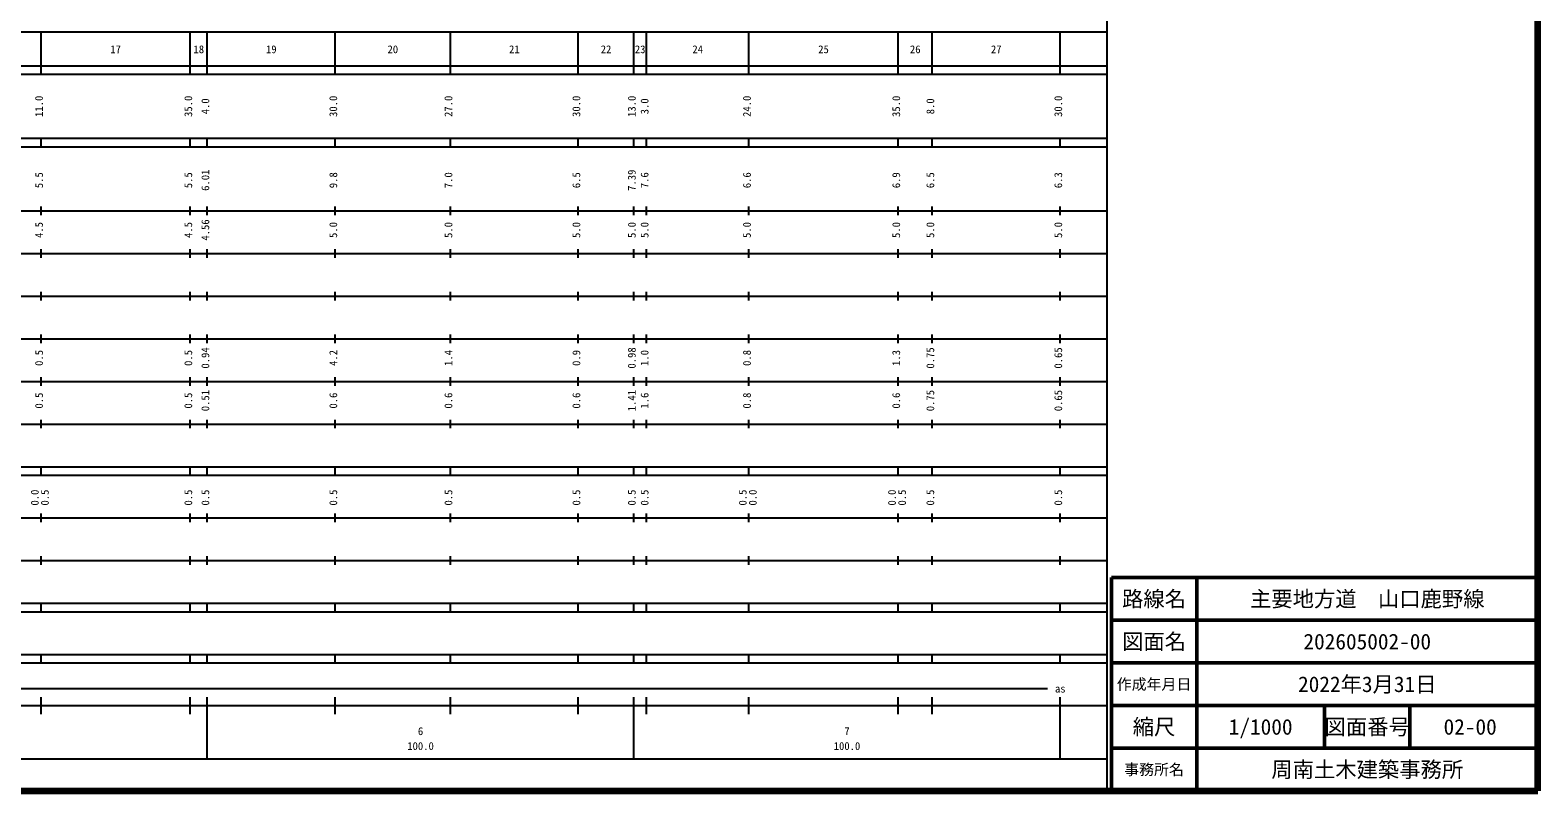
# Model space of a CAD drawing. Units: millimetres on the paper, enlarged 1000 times. Extents: x 40000 to 680000, y 20000 to 380000.
# Drawn here: x 326456 to 680000, y 20000 to 198357 of the extents above; entities that cross this region are included whole.
import ezdxf
from ezdxf.enums import TextEntityAlignment as Align

# ---------------------------------------------------------------- set-up
doc = ezdxf.new("R2010")
doc.units = ezdxf.units.MM
doc.header["$LTSCALE"] = 1000
for name, color, linetype, lineweight in [('M-TTL', 2, 'Continuous', 140), ('M-TTL-BAND', 7, 'Continuous', 25), ('M-TTL-FRAM', 2, 'Continuous', 50), ('M-TTL-LINE', 7, 'Continuous', 50)]:
    doc.layers.add(name, color=color, linetype=linetype, lineweight=lineweight)
doc.layers.add('M-TTL-TXT', color=7, linetype='Continuous')
doc.styles.add('ＭＳ ゴシック', font='')
doc.styles.get('ＭＳ ゴシック').set_extended_font_data('MS Gothic')

msp = doc.modelspace()

# ---------------------------------------------------------------- linework, layer by layer
at = {"layer": 'M-TTL'}
for p, q in [((680000, 20000), (680000, 380000)), ((40000, 20000), (680000, 20000))]:
    msp.add_line(p, q, dxfattribs=at)
at = {"layer": 'M-TTL-BAND'}
for p, q in [((579000, 20000), (579000, 370000)), ((68000, 198000), (579000, 198000)), ((329000, 188000), (329000, 198000)), ((364000, 188000), (364000, 198000)), ((368000, 188000), (368000, 198000)), ((398000, 188000), (398000, 198000)), ((425000, 188000), (425000, 198000)), ((455000, 188000), (455000, 198000)), ((468000, 188000), (468000, 198000)), ((471000, 188000), (471000, 198000)), ((495000, 188000), (495000, 198000)), ((530000, 188000), (530000, 198000)), ((538000, 188000), (538000, 198000)), ((568000, 188000), (568000, 198000)), ((40000, 190000), (579000, 190000)), ((40000, 188000), (579000, 188000)), ((40000, 173000), (579000, 173000)), ((40000, 171000), (579000, 171000)), ((329000, 171000), (329000, 173000)), ((364000, 171000), (364000, 173000)), ((368000, 171000), (368000, 173000)), ((398000, 171000), (398000, 173000)), ((425000, 171000), (425000, 173000)), ((455000, 171000), (455000, 173000)), ((468000, 171000), (468000, 173000)), ((471000, 171000), (471000, 173000)), ((495000, 171000), (495000, 173000)), ((530000, 171000), (530000, 173000)), ((538000, 171000), (538000, 173000)), ((568000, 171000), (568000, 173000)), ((40000, 156000), (579000, 156000)), ((329000, 155000), (329000, 157000)), ((364000, 155000), (364000, 157000)), ((368000, 155000), (368000, 157000)), ((398000, 155000), (398000, 157000)), ((425000, 155000), (425000, 157000)), ((455000, 155000), (455000, 157000)), ((468000, 155000), (468000, 157000)), ((471000, 155000), (471000, 157000)), ((495000, 155000), (495000, 157000)), ((530000, 155000), (530000, 157000)), ((538000, 155000), (538000, 157000)), ((568000, 155000), (568000, 157000)), ((46000, 146000), (579000, 146000)), ((329000, 145000), (329000, 147000)), ((364000, 145000), (364000, 147000)), ((368000, 145000), (368000, 147000)), ((398000, 145000), (398000, 147000)), ((425000, 145000), (425000, 147000)), ((455000, 145000), (455000, 147000)), ((468000, 145000), (468000, 147000)), ((471000, 145000), (471000, 147000)), ((495000, 145000), (495000, 147000)), ((530000, 145000), (530000, 147000)), ((538000, 145000), (538000, 147000)), ((568000, 145000), (568000, 147000)), ((52000, 136000), (579000, 136000)), ((329000, 135000), (329000, 137000)), ((364000, 135000), (364000, 137000)), ((368000, 135000), (368000, 137000)), ((398000, 135000), (398000, 137000)), ((425000, 135000), (425000, 137000)), ((455000, 135000), (455000, 137000)), ((468000, 135000), (468000, 137000)), ((471000, 135000), (471000, 137000)), ((495000, 135000), (495000, 137000)), ((530000, 135000), (530000, 137000)), ((538000, 135000), (538000, 137000)), ((568000, 135000), (568000, 137000)), ((46000, 126000), (579000, 126000)), ((329000, 125000), (329000, 127000)), ((364000, 125000), (364000, 127000)), ((368000, 125000), (368000, 127000)), ((398000, 125000), (398000, 127000)), ((425000, 125000), (425000, 127000)), ((455000, 125000), (455000, 127000)), ((468000, 125000), (468000, 127000)), ((471000, 125000), (471000, 127000)), ((495000, 125000), (495000, 127000)), ((530000, 125000), (530000, 127000)), ((538000, 125000), (538000, 127000)), ((568000, 125000), (568000, 127000)), ((329000, 115000), (329000, 117000)), ((364000, 115000), (364000, 117000)), ((368000, 115000), (368000, 117000)), ((398000, 115000), (398000, 117000)), ((425000, 115000), (425000, 117000)), ((455000, 115000), (455000, 117000)), ((468000, 115000), (468000, 117000)), ((471000, 115000), (471000, 117000)), ((495000, 115000), (495000, 117000)), ((530000, 115000), (530000, 117000)), ((538000, 115000), (538000, 117000)), ((568000, 115000), (568000, 117000)), ((52000, 116000), (579000, 116000)), ((329000, 105000), (329000, 107000)), ((364000, 105000), (364000, 107000)), ((368000, 105000), (368000, 107000)), ((398000, 105000), (398000, 107000)), ((425000, 105000), (425000, 107000)), ((455000, 105000), (455000, 107000)), ((468000, 105000), (468000, 107000)), ((471000, 105000), (471000, 107000)), ((495000, 105000), (495000, 107000)), ((530000, 105000), (530000, 107000)), ((538000, 105000), (538000, 107000)), ((568000, 105000), (568000, 107000)), ((46000, 106000), (579000, 106000)), ((40000, 96000), (579000, 96000)), ((329000, 94000), (329000, 96000)), ((364000, 94000), (364000, 96000)), ((368000, 94000), (368000, 96000)), ((398000, 94000), (398000, 96000)), ((425000, 94000), (425000, 96000)), ((455000, 94000), (455000, 96000)), ((468000, 94000), (468000, 96000)), ((471000, 94000), (471000, 96000)), ((495000, 94000), (495000, 96000)), ((530000, 94000), (530000, 96000)), ((538000, 94000), (538000, 96000)), ((568000, 94000), (568000, 96000)), ((40000, 94000), (579000, 94000)), ((329000, 83000), (329000, 85000)), ((364000, 83000), (364000, 85000)), ((368000, 83000), (368000, 85000)), ((398000, 83000), (398000, 85000)), ((425000, 83000), (425000, 85000)), ((455000, 83000), (455000, 85000)), ((468000, 83000), (468000, 85000)), ((471000, 83000), (471000, 85000)), ((495000, 83000), (495000, 85000)), ((530000, 83000), (530000, 85000)), ((538000, 83000), (538000, 85000)), ((568000, 83000), (568000, 85000)), ((49000, 84000), (579000, 84000)), ((329000, 73000), (329000, 75000)), ((364000, 73000), (364000, 75000)), ((368000, 73000), (368000, 75000)), ((398000, 73000), (398000, 75000)), ((425000, 73000), (425000, 75000)), ((455000, 73000), (455000, 75000)), ((468000, 73000), (468000, 75000)), ((471000, 73000), (471000, 75000)), ((495000, 73000), (495000, 75000)), ((530000, 73000), (530000, 75000)), ((538000, 73000), (538000, 75000)), ((568000, 73000), (568000, 75000)), ((40000, 74000), (579000, 74000)), ((40000, 64000), (579000, 64000)), ((329000, 62000), (329000, 64000)), ((364000, 62000), (364000, 64000)), ((368000, 62000), (368000, 64000)), ((398000, 62000), (398000, 64000)), ((425000, 62000), (425000, 64000)), ((455000, 62000), (455000, 64000)), ((468000, 62000), (468000, 64000)), ((471000, 62000), (471000, 64000)), ((495000, 62000), (495000, 64000)), ((530000, 62000), (530000, 64000)), ((538000, 62000), (538000, 64000)), ((568000, 62000), (568000, 64000)), ((40000, 62000), (579000, 62000)), ((40000, 52000), (579000, 52000)), ((40000, 50000), (579000, 50000)), ((329000, 50000), (329000, 52000)), ((364000, 50000), (364000, 52000)), ((368000, 50000), (368000, 52000)), ((398000, 50000), (398000, 52000)), ((425000, 50000), (425000, 52000)), ((455000, 50000), (455000, 52000)), ((468000, 50000), (468000, 52000)), ((471000, 50000), (471000, 52000)), ((495000, 50000), (495000, 52000)), ((530000, 50000), (530000, 52000)), ((538000, 50000), (538000, 52000)), ((568000, 50000), (568000, 52000)), ((71000, 44000), (565000, 44000)), ((40000, 40000), (579000, 40000)), ((329000, 38000), (329000, 42000)), ((364000, 38000), (364000, 42000)), ((368000, 27500), (368000, 42000)), ((398000, 38000), (398000, 42000)), ((425000, 38000), (425000, 42000)), ((455000, 38000), (455000, 42000)), ((468000, 27500), (468000, 42000)), ((471000, 38000), (471000, 42000)), ((495000, 38000), (495000, 42000)), ((530000, 38000), (530000, 42000)), ((538000, 38000), (538000, 42000)), ((568000, 27500), (568000, 42000)), ((68000, 27500), (579000, 27500))]:
    msp.add_line(p, q, dxfattribs=at)
at = {"layer": 'M-TTL-FRAM'}
for p, q in [((680000, 70000), (580000, 70000)), ((580000, 70000), (580000, 20000))]:
    msp.add_line(p, q, dxfattribs=at)
at = {"layer": 'M-TTL-LINE'}
for p, q in [((600000, 70000), (600000, 20000)), ((680000, 60000), (580000, 60000)), ((680000, 50000), (580000, 50000)), ((680000, 40000), (580000, 40000)), ((630000, 40000), (630000, 30000)), ((650000, 40000), (650000, 30000)), ((680000, 30000), (580000, 30000))]:
    msp.add_line(p, q, dxfattribs=at)

# ---------------------------------------------------------------- texts
at = {"layer": 'M-TTL-BAND', "style": 'ＭＳ ゴシック'}
for s, p in [('17', (346500, 192405)), ('18', (366000, 192405)), ('19', (383000, 192405)), ('20', (411500, 192405)), ('21', (440000, 192405)), ('22', (461500, 192405)), ('23', (469500, 192405)), ('24', (483000, 192405)), ('25', (512500, 192405)), ('26', (534000, 192405)), ('27', (553000, 192405)), ('as', (568000, 42500)), ('6', (418000, 32523)), ('7', (518000, 32523)), ('100.0', (418000, 29033)), ('100.0', (518000, 29033))]:
    msp.add_text(s, height=1833, dxfattribs=at).set_placement(p, align=Align.BOTTOM_CENTER)
for s, p in [('11.0', (330000, 180500)), ('35.0', (365000, 180500)), ('4.0', (369000, 180500)), ('30.0', (399000, 180500)), ('27.0', (426000, 180500)), ('30.0', (456000, 180500)), ('13.0', (469000, 180500)), ('3.0', (472000, 180500)), ('24.0', (496000, 180500)), ('35.0', (531000, 180500)), ('8.0', (539000, 180500)), ('30.0', (569000, 180500)), ('5.5', (330000, 163174)), ('5.5', (365000, 163174)), ('6.01', (369000, 163174)), ('9.8', (399000, 163174)), ('7.0', (426000, 163174)), ('6.5', (456000, 163174)), ('7.39', (469000, 163174)), ('7.6', (472000, 163174)), ('6.6', (496000, 163174)), ('6.9', (531000, 163174)), ('6.5', (539000, 163174)), ('6.3', (569000, 163174)), ('4.5', (330000, 151500)), ('4.5', (365000, 151500)), ('4.56', (369000, 151500)), ('5.0', (399000, 151500)), ('5.0', (426000, 151500)), ('5.0', (456000, 151500)), ('5.0', (469000, 151500)), ('5.0', (472000, 151500)), ('5.0', (496000, 151500)), ('5.0', (531000, 151500)), ('5.0', (539000, 151500)), ('5.0', (569000, 151500)), ('0.94', (369000, 121500)), ('0.98', (469000, 121500)), ('0.75', (539000, 121500)), ('0.65', (569000, 121500)), ('0.5', (330000, 121500)), ('0.5', (365000, 121500)), ('4.2', (399000, 121500)), ('1.4', (426000, 121500)), ('0.9', (456000, 121500)), ('1.0', (472000, 121500)), ('0.8', (496000, 121500)), ('1.3', (531000, 121500)), ('0.5', (330000, 111500)), ('0.5', (365000, 111500)), ('0.51', (369000, 111500)), ('0.6', (399000, 111500)), ('0.6', (426000, 111500)), ('0.6', (456000, 111500)), ('1.41', (469000, 111500)), ('1.6', (472000, 111500)), ('0.8', (496000, 111500)), ('0.6', (531000, 111500)), ('0.75', (539000, 111500)), ('0.65', (569000, 111500)), ('0.0', (329000, 88764)), ('0.5', (331370, 88764)), ('0.5', (365000, 88764)), ('0.5', (369000, 88764)), ('0.5', (399000, 88764)), ('0.5', (426000, 88764)), ('0.5', (456000, 88764)), ('0.5', (469000, 88764)), ('0.5', (472000, 88764)), ('0.5', (495000, 88764)), ('0.0', (497370, 88764)), ('0.0', (530000, 88764)), ('0.5', (532370, 88764)), ('0.5', (539000, 88764)), ('0.5', (569000, 88764))]:
    msp.add_text(s, height=1833, rotation=90, dxfattribs=at).set_placement(p, align=Align.BOTTOM_CENTER)
at = {"layer": 'M-TTL-TXT', "style": 'ＭＳ ゴシック'}
for s, height, p in [('路線名', 3666, (590000, 65000)), ('路線名', 3666, (590000, 65000)), ('主要地方道\u3000山口鹿野線', 3666, (640000, 65000)), ('図面名', 3666, (590000, 55000)), ('図面名', 3666, (590000, 55000)), ('202605002-00', 3666, (640000, 55000)), ('作成年月日', 2566, (590000, 45000)), ('作成年月日', 2566, (590000, 45000)), ('2022年3月31日', 3666, (640000, 45000)), ('縮尺', 3666, (590000, 35000)), ('縮尺', 3666, (590000, 35000)), ('1/1000', 3666, (615000, 35000)), ('図面番号', 3666, (640000, 35000)), ('図面番号', 3666, (640000, 35000)), ('02-00', 3666, (664125, 35000)), ('事務所名', 2566, (590000, 25000)), ('事務所名', 2566, (590000, 25000)), ('周南土木建築事務所', 3666, (640000, 25000))]:
    msp.add_text(s, height=height, dxfattribs=at).set_placement(p, align=Align.MIDDLE_CENTER)

doc.saveas('drawing.dxf')
